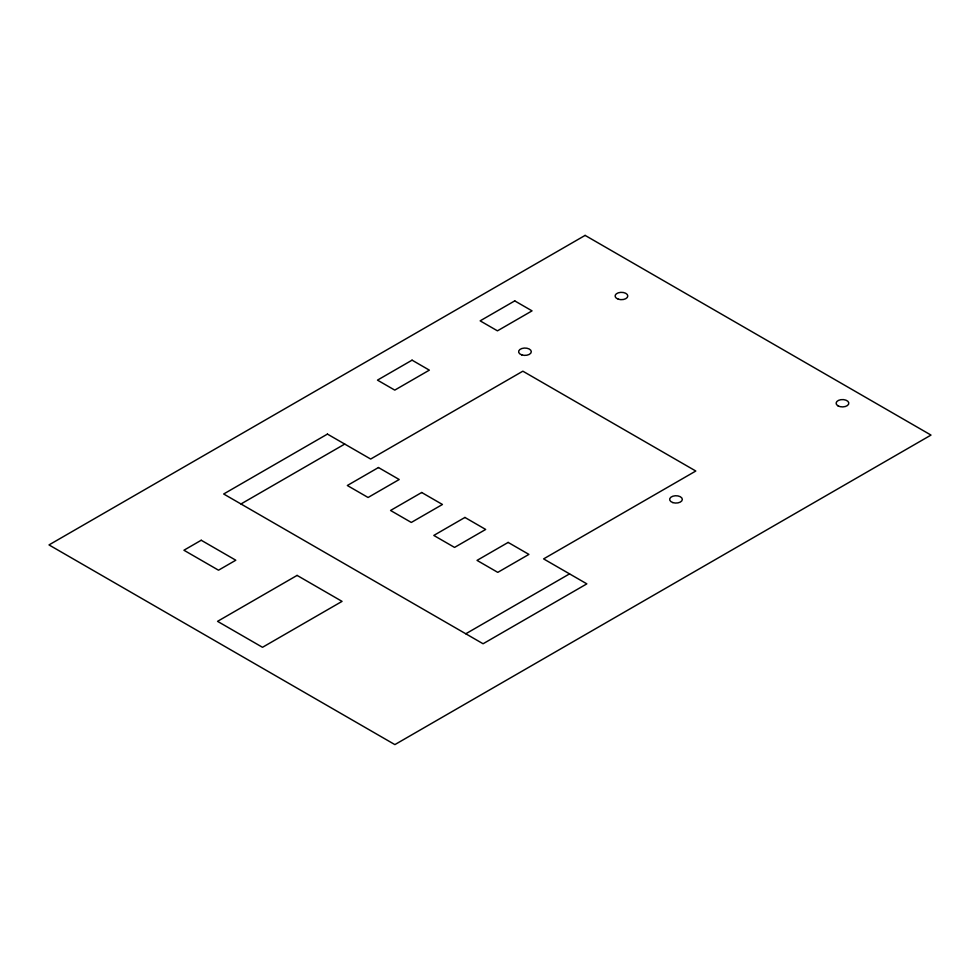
<?xml version="1.0" encoding="UTF-8"?>
<svg xmlns="http://www.w3.org/2000/svg" width="980" height="980" viewBox="0 0 980 980"><rect width="100%" height="100%" fill="white"/><g stroke="black" fill="none" stroke-linecap="round" stroke-linejoin="round"><path stroke-width="1.47" d="M240.97 503.977L344.727 444.075M465.794 633.778L569.552 573.876M585.121 235.396L49 544.917L394.879 744.604L931 435.083L585.121 235.396M412.066 360.162L377.471 380.13L394.769 390.113L429.35 370.146L412.066 360.162M514.745 300.885L480.151 320.852L497.448 330.836L532.042 310.868L514.745 300.885M327.43 434.091L223.673 493.994L483.079 643.762L586.849 583.86L543.606 558.894L695.8 471.025L522.855 371.187L370.673 459.044L327.43 434.091M201.219 540.25L183.922 550.233L218.516 570.201L235.8 560.217L201.219 540.25M378.452 467.534L347.324 485.504L368.076 497.485L399.203 479.514L378.452 467.534M421.694 492.499L390.555 510.47L411.306 522.45L442.446 504.48L421.694 492.499M297.099 575.407L217.548 621.345L262.505 647.302L342.057 601.377L297.099 575.407M464.924 517.452L433.797 535.435L454.549 547.416L485.676 529.445L464.924 517.452M508.155 542.418L477.027 560.389L497.779 572.369L528.906 554.398L508.155 542.418M618.27 299.182A6.358 3.675 0 0 0 627.8 295.997A6.358 3.675 0 0 0 618.27 292.824A6.358 3.675 0 0 0 618.27 299.182M672.807 502.581A6.358 3.675 0 0 0 682.337 499.408A6.358 3.675 0 0 0 672.807 496.223A6.358 3.675 0 0 0 672.807 502.581M521.764 354.895A6.358 3.675 0 0 0 531.307 351.71A6.358 3.675 0 0 0 521.764 348.537A6.358 3.675 0 0 0 521.764 354.895M837.961 405.83A6.358 3.675 0 0 0 848.607 404.189A6.358 3.675 0 0 0 840.816 399.693A6.358 3.675 0 0 0 837.961 405.83"/></g></svg>
